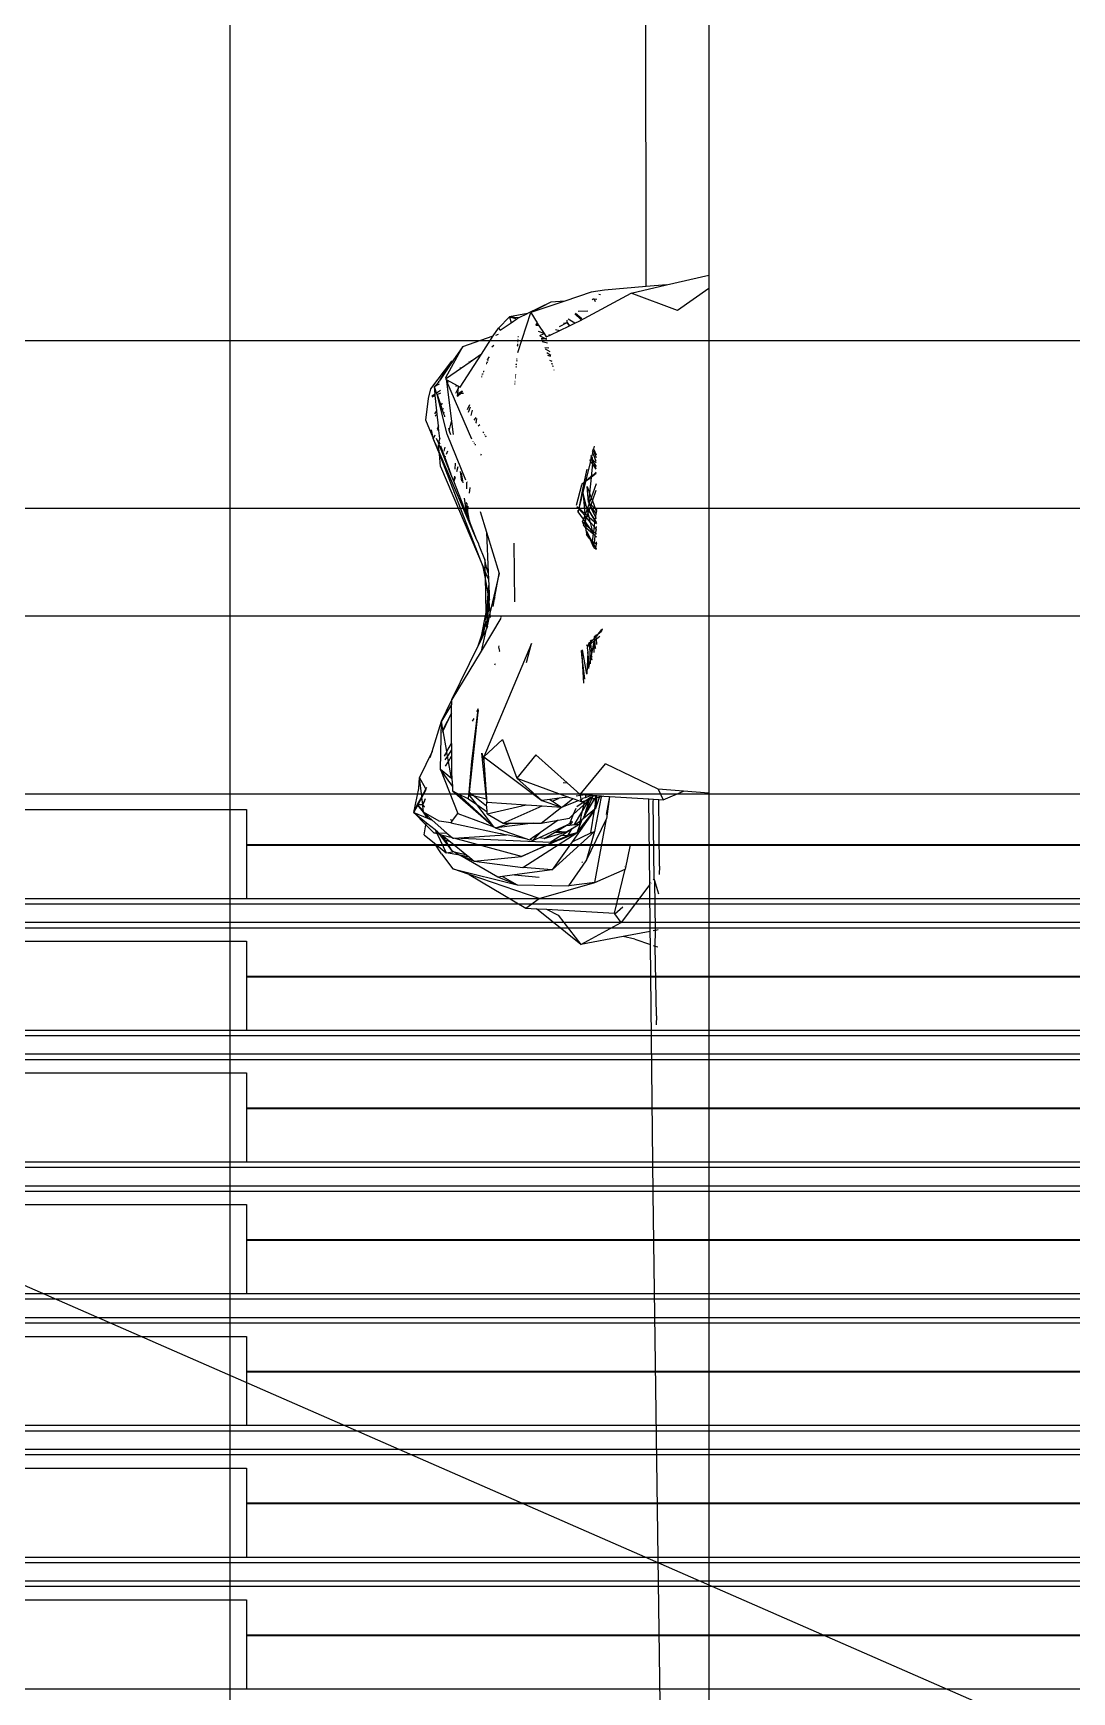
# Model space of a CAD drawing. Header units: millimetres. Extents: x 0 to 460473, y -68369 to 85219.
# Drawn here: x 223387.1 to 223480.1, y -37534.2 to -37385.8 of the extents above; entities that cross this region are included whole.
import ezdxf

# ---------------------------------------------------------------- set-up
doc = ezdxf.new("R2010")
doc.units = ezdxf.units.MM
doc.header["$LTSCALE"] = 50
doc.layers.add('ha', color=8, linetype='Continuous')

# ---------------------------------------------------------------- blocks, each defined once
blk = doc.blocks.new('FSFSGF')
at = {"color": 1}
blk.add_line((325204.31, 82180.36), (325624.31, 83140.36), dxfattribs=at)
at = {"color": 8}
for p, q in [((325189.31, 82270.86), (325189.31, 83049.86)), ((325239.73, 82276.36), (325239.73, 83044.86)), ((325241.41, 83044.86), (325241.41, 82276.36)), ((325241.87, 82276.36), (325241.87, 83044.86)), ((325251.52, 82276.36), (325251.52, 83044.86)), ((325253.2, 83044.86), (325253.2, 82276.36)), ((325253.66, 82276.36), (325253.66, 83044.86)), ((325263.31, 82276.36), (325263.31, 83044.86)), ((325264.99, 83044.86), (325264.99, 82276.36)), ((325265.45, 82276.36), (325265.45, 83044.86)), ((325275.1, 82276.36), (325275.1, 83044.86)), ((325276.78, 83044.86), (325276.78, 82276.36)), ((325277.24, 82276.36), (325277.24, 83044.86)), ((325286.89, 82276.36), (325286.89, 83044.86)), ((325288.57, 83044.86), (325288.57, 82276.36)), ((325289.03, 82276.36), (325289.03, 83044.86)), ((325298.68, 82276.36), (325298.68, 83044.86)), ((325300.36, 83044.86), (325300.36, 82276.36)), ((325300.82, 82276.36), (325300.82, 83044.86)), ((325213.95, 82316.86), (325213.95, 82572.36)), ((325229.93, 82572.36), (325229.93, 82316.86)), ((325234.44, 82508.36), (325234.44, 82359.26)), ((325234.5, 82508.36), (325234.5, 82359.26)), ((325239.25, 82359.26), (325239.25, 82508.36)), ((325246.23, 82508.36), (325246.23, 82359.26)), ((325246.29, 82508.36), (325246.29, 82359.26)), ((325251.04, 82359.26), (325251.04, 82508.36)), ((325258.02, 82508.36), (325258.02, 82359.26)), ((325258.08, 82508.36), (325258.08, 82359.26)), ((325262.83, 82359.26), (325262.83, 82508.36)), ((325269.81, 82508.36), (325269.81, 82359.26)), ((325269.87, 82508.36), (325269.87, 82359.26)), ((325274.62, 82359.26), (325274.62, 82508.36)), ((325281.6, 82508.36), (325281.6, 82359.26)), ((325281.66, 82508.36), (325281.66, 82359.26)), ((325286.41, 82359.26), (325286.41, 82508.36)), ((325293.39, 82508.36), (325293.39, 82359.26)), ((325293.45, 82508.36), (325293.45, 82359.26)), ((325298.2, 82359.26), (325298.2, 82508.36)), ((325305.18, 82508.36), (325305.18, 82359.26)), ((325305.24, 82508.36), (325305.24, 82359.26)), ((325309.99, 82359.26), (325309.99, 82508.36)), ((325231.29, 82316.86), (325231.29, 82359.26)), ((325231.29, 82359.26), (325239.25, 82359.26)), ((325239.25, 82276.36), (325239.25, 82359.26)), ((325243.08, 82276.36), (325243.08, 82359.26)), ((325243.08, 82359.26), (325251.04, 82359.26)), ((325251.04, 82276.36), (325251.04, 82359.26)), ((325254.87, 82276.36), (325254.87, 82359.26)), ((325254.87, 82359.26), (325262.83, 82359.26)), ((325262.83, 82276.36), (325262.83, 82359.26)), ((325266.66, 82276.36), (325266.66, 82359.26)), ((325266.66, 82359.26), (325274.62, 82359.26)), ((325274.62, 82276.36), (325274.62, 82359.26)), ((325278.45, 82276.36), (325278.45, 82359.26)), ((325278.45, 82359.26), (325286.41, 82359.26)), ((325286.41, 82276.36), (325286.41, 82359.26)), ((325290.24, 82276.36), (325290.24, 82359.26)), ((325290.24, 82359.26), (325298.2, 82359.26)), ((325298.2, 82276.36), (325298.2, 82359.26)), ((325302.03, 82276.36), (325302.03, 82359.26)), ((325302.03, 82359.26), (325309.99, 82359.26)), ((325309.99, 82276.36), (325309.99, 82359.26))]:
    blk.add_line(p, q, dxfattribs=at)
at = {"color": 1}
blk.add_lwpolyline([(325204.31, 82180.36), (325204.31, 83140.36), (325624.31, 83140.36), (325624.31, 82180.36)], close=True, dxfattribs=at)
blk = doc.blocks.new('12312')
for p, q in [((249029.5, -38154.22), (249029.5, -36780.81)), ((249072.34, -37821.73), (249072.34, -37919)), ((249066.75, -37920.03), (249066.67, -37878.97)), ((249066.75, -37920.03), (249063, -37920.34)), ((249065.4, -37920.61), (249068.55, -37919.88)), ((249068.55, -37919.88), (249066.75, -37920.03)), ((249068.55, -37919.88), (249072.34, -37919)), ((249072.34, -37919), (249072.34, -37920.19)), ((249058.21, -37921.42), (249056.13, -37922.43)), ((249059.45, -37921.33), (249056.41, -37922.36)), ((249058.21, -37921.42), (249056.41, -37922.36)), ((249059.45, -37921.33), (249058.21, -37921.42)), ((249061.82, -37920.53), (249059.45, -37921.33)), ((249060.8, -37923.11), (249065.4, -37920.61)), ((249063, -37920.34), (249061.82, -37920.53)), ((249061.92, -37921.21), (249061.98, -37921.16)), ((249062.08, -37921.16), (249061.98, -37921.16)), ((249062.32, -37921.2), (249062.08, -37921.16)), ((249062.08, -37921.16), (249062.17, -37921.38)), ((249062.66, -37920.77), (249062.51, -37920.73)), ((249069.56, -37922.16), (249065.4, -37920.61)), ((249072.34, -37920.19), (249069.56, -37922.16)), ((249072.34, -37920.19), (249072.34, -37965.38)), ((249054.52, -37922.75), (249053.51, -37923.74)), ((249056.13, -37922.43), (249054.52, -37922.75)), ((249054.52, -37922.75), (249054.66, -37923.27)), ((249054.52, -37922.75), (249055.17, -37922.93)), ((249054.52, -37922.75), (249055.37, -37922.79)), ((249054.66, -37923.27), (249055.17, -37922.93)), ((249055.17, -37922.93), (249055.37, -37922.79)), ((249055.24, -37925.94), (249056.41, -37922.36)), ((249055.37, -37922.79), (249056.13, -37922.43)), ((249056.41, -37922.36), (249056.99, -37923.28)), ((249060.37, -37923.31), (249059.75, -37922.96)), ((249060.89, -37922.99), (249060.35, -37922.47)), ((249060.42, -37922.42), (249060.98, -37922.88)), ((249060.66, -37922.22), (249061.52, -37922.19)), ((249050.33, -37925.38), (249053.05, -37924.45)), ((249052, -37926.09), (249053.05, -37924.45)), ((249053.05, -37924.45), (249053.51, -37923.74)), ((249053.29, -37924.37), (249053.52, -37924.29)), ((249053.51, -37923.74), (249053.66, -37923.93)), ((249053.66, -37923.93), (249054.66, -37923.27)), ((249056.91, -37923.4), (249056.86, -37923.49)), ((249056.86, -37923.49), (249057.11, -37923.47)), ((249056.99, -37923.28), (249056.91, -37923.4)), ((249056.91, -37923.4), (249057.11, -37923.47)), ((249056.99, -37923.28), (249057.11, -37923.47)), ((249057.6, -37924.23), (249057.09, -37924.06)), ((249057.11, -37923.47), (249057.6, -37924.23)), ((249057.23, -37924.4), (249057.6, -37924.23)), ((249057.68, -37924.68), (249057.25, -37924.47)), ((249057.6, -37924.23), (249057.79, -37924.54)), ((249057.79, -37924.54), (249058.14, -37924.37)), ((249058.14, -37924.37), (249058.04, -37924.34)), ((249058.14, -37924.37), (249059, -37923.96)), ((249058.63, -37923.86), (249059, -37923.96)), ((249058.98, -37923.59), (249059.68, -37923.26)), ((249059, -37923.96), (249059.87, -37923.55)), ((249059.35, -37923.29), (249059.68, -37923.26)), ((249059.68, -37923.26), (249059.66, -37923.03)), ((249059.68, -37923.26), (249059.89, -37923.54)), ((249059.87, -37923.55), (249059.68, -37923.26)), ((249059.87, -37923.55), (249059.89, -37923.54)), ((249059.89, -37923.54), (249060.37, -37923.31)), ((249060.37, -37923.31), (249060.8, -37923.11)), ((249048.82, -37928.17), (249050.33, -37925.38)), ((249050.33, -37925.38), (249049.45, -37926.68)), ((249053.12, -37925.31), (249052.92, -37925.45)), ((249055.2, -37925.34), (249055.27, -37925.31)), ((249055.27, -37925.22), (249055.21, -37925.19)), ((249055.27, -37925.26), (249055.21, -37925.23)), ((249055.21, -37925.27), (249055.27, -37925.26)), ((249055.23, -37924.86), (249055.29, -37924.82)), ((249055.23, -37924.94), (249055.29, -37924.94)), ((249055.29, -37924.73), (249055.24, -37924.76)), ((249055.29, -37924.82), (249055.24, -37924.83)), ((249055.3, -37924.54), (249055.25, -37924.54)), ((249057.68, -37924.68), (249057.35, -37924.7)), ((249057.37, -37924.75), (249057.68, -37924.68)), ((249057.44, -37924.94), (249057.92, -37925.07)), ((249057.67, -37925.49), (249058.03, -37925.52)), ((249057.74, -37924.72), (249057.68, -37924.68)), ((249057.71, -37925.59), (249058.11, -37925.83)), ((249057.83, -37924.68), (249057.74, -37924.72)), ((249057.74, -37924.72), (249057.84, -37924.71)), ((249057.85, -37924.78), (249057.74, -37924.72)), ((249058.2, -37926.21), (249057.86, -37925.96)), ((249047.47, -37929.19), (249049.36, -37926.71)), ((249048.29, -37928.39), (249049.36, -37926.71)), ((249049.33, -37926.86), (249048.29, -37928.39)), ((249050.11, -37927.4), (249048.86, -37928.26)), ((249049.44, -37926.7), (249049.33, -37926.86)), ((249049.36, -37926.71), (249049.33, -37926.86)), ((249049.36, -37926.71), (249049.45, -37926.68)), ((249049.36, -37926.71), (249049.44, -37926.7)), ((249049.45, -37926.68), (249049.44, -37926.7)), ((249050.1, -37929.03), (249052, -37926.09)), ((249050.99, -37926.79), (249050.11, -37927.4)), ((249050.11, -37927.4), (249050.13, -37927.28)), ((249050.99, -37926.79), (249050.86, -37926.78)), ((249051.2, -37926.64), (249050.99, -37926.79)), ((249051.06, -37926.65), (249051.2, -37926.64)), ((249052, -37926.09), (249051.2, -37926.64)), ((249052.48, -37926.94), (249052.41, -37926.94)), ((249052.52, -37926.84), (249052.44, -37926.85)), ((249052.51, -37926.87), (249052.44, -37926.85)), ((249052.46, -37926.77), (249052.54, -37926.8)), ((249052.52, -37926.6), (249052.64, -37926.53)), ((249052.52, -37926.6), (249052.62, -37926.6)), ((249052.54, -37926.8), (249052.52, -37926.84)), ((249052.54, -37926.8), (249052.56, -37926.74)), ((249052.56, -37926.49), (249052.73, -37926.32)), ((249055.13, -37927.23), (249055.07, -37927.25)), ((249055.13, -37927.23), (249055.08, -37927.19)), ((249055.15, -37927.03), (249055.09, -37927)), ((249055.15, -37927), (249055.09, -37927)), ((249055.11, -37926.65), (249055.18, -37926.67)), ((249055.19, -37926.54), (249055.12, -37926.53)), ((249058.22, -37926.29), (249057.95, -37926.19)), ((249058.33, -37926.74), (249058.13, -37926.65)), ((249058.38, -37926.96), (249058.25, -37926.94)), ((249058.44, -37927.17), (249058.34, -37927.16)), ((249047.78, -37928.98), (249048.12, -37928.65)), ((249047.78, -37928.98), (249048.24, -37928.72)), ((249048.12, -37928.65), (249048.21, -37928.51)), ((249048.22, -37928.6), (249048.12, -37928.65)), ((249048.29, -37928.39), (249048.21, -37928.51)), ((249048.84, -37928.28), (249048.79, -37928.32)), ((249048.79, -37928.32), (249048.85, -37928.35)), ((249048.86, -37928.26), (249048.82, -37928.17)), ((249048.82, -37928.17), (249048.84, -37928.28)), ((249048.86, -37928.26), (249048.84, -37928.28)), ((249048.85, -37928.35), (249048.91, -37928.38)), ((249048.85, -37928.35), (249048.86, -37928.49)), ((249048.86, -37928.49), (249049.33, -37932.12)), ((249048.86, -37928.49), (249051.11, -37933.65)), ((249049.03, -37928.66), (249048.91, -37928.38)), ((249048.91, -37928.38), (249049.82, -37928.88)), ((249049.71, -37928.94), (249049.82, -37928.88)), ((249049.82, -37928.88), (249049.95, -37928.95)), ((249049.93, -37929.05), (249049.95, -37928.95)), ((249049.95, -37928.95), (249049.98, -37928.97)), ((249051.99, -37928.14), (249052.02, -37928.11)), ((249052.05, -37928.04), (249052.03, -37928.04)), ((249052.08, -37927.89), (249052.09, -37927.85)), ((249052.09, -37927.85), (249052.14, -37927.83)), ((249052.2, -37927.65), (249052.16, -37927.65)), ((249052.18, -37927.59), (249052.23, -37927.6)), ((249054.97, -37928.72), (249055.01, -37928.72)), ((249055, -37928.76), (249054.97, -37928.76)), ((249055.02, -37928.58), (249054.98, -37928.59)), ((249055.02, -37928.52), (249054.99, -37928.52)), ((249055.01, -37928.17), (249055.05, -37928.17)), ((249055.01, -37928.2), (249055.05, -37928.2)), ((249055.06, -37928.09), (249055.02, -37928.08)), ((249055.03, -37927.91), (249055.08, -37927.92)), ((249058.47, -37927.48), (249058.51, -37927.49)), ((249047.01, -37931.98), (249047.27, -37930.04)), ((249047.27, -37930.04), (249047.47, -37929.19)), ((249047.85, -37929.66), (249047.57, -37929.85)), ((249047.58, -37929.9), (249047.86, -37929.77)), ((249047.98, -37929.58), (249047.78, -37928.98)), ((249047.85, -37929.66), (249047.78, -37928.98)), ((249047.86, -37929.77), (249047.85, -37929.66)), ((249048, -37931.15), (249047.86, -37929.77)), ((249048.34, -37929.34), (249047.98, -37929.58)), ((249048.03, -37929.7), (249047.98, -37929.58)), ((249048.03, -37929.7), (249048.37, -37929.54)), ((249048.94, -37933.24), (249048.03, -37929.7)), ((249048.03, -37929.7), (249048.35, -37930.67)), ((249049.93, -37929.05), (249049.67, -37929.59)), ((249049.85, -37929.84), (249049.93, -37929.05)), ((249049.85, -37929.84), (249049.91, -37929.79)), ((249049.88, -37929.89), (249049.85, -37929.84)), ((249049.91, -37929.79), (249050.15, -37929.57)), ((249049.91, -37929.79), (249049.96, -37929.58)), ((249049.98, -37928.97), (249049.93, -37929.05)), ((249049.96, -37929.58), (249050.27, -37929.36)), ((249050.31, -37929.43), (249049.96, -37929.58)), ((249049.96, -37929.58), (249050.15, -37929.57)), ((249049.98, -37928.97), (249050.1, -37929.03)), ((249050.15, -37929.57), (249050.31, -37929.43)), ((249050.15, -37929.57), (249050.38, -37929.57)), ((249047.81, -37931.41), (249048, -37931.15)), ((249047.84, -37931.61), (249048.03, -37931.44)), ((249048.03, -37931.44), (249048, -37931.15)), ((249048.14, -37932.5), (249048.03, -37931.44)), ((249048.35, -37930.67), (249048.51, -37930.46)), ((249048.35, -37930.67), (249048.48, -37931.05)), ((249048.48, -37931.05), (249048.59, -37930.95)), ((249048.48, -37931.05), (249048.59, -37931.38)), ((249048.64, -37931.27), (249048.59, -37931.38)), ((249048.59, -37931.38), (249048.61, -37931.43)), ((249048.61, -37931.43), (249048.69, -37931.6)), ((249048.69, -37931.6), (249048.68, -37931.62)), ((249048.69, -37931.6), (249048.7, -37931.7)), ((249050.93, -37930.61), (249050.71, -37931.07)), ((249050.84, -37931.26), (249051.02, -37930.78)), ((249051.18, -37931.09), (249051.05, -37931.57)), ((249051.34, -37931.99), (249051.52, -37931.75)), ((249051.51, -37932.22), (249051.57, -37931.85)), ((249047.67, -37933.56), (249047.01, -37931.98)), ((249047.67, -37933.56), (249047.52, -37932.85)), ((249047.81, -37933.33), (249047.69, -37933.64)), ((249047.83, -37933.36), (249047.69, -37933.64)), ((249048.14, -37932.5), (249048.02, -37932.8)), ((249048.16, -37932.68), (249048.04, -37932.92)), ((249048.16, -37932.68), (249048.14, -37932.5)), ((249048.26, -37933.63), (249048.16, -37932.68)), ((249050.61, -37937.35), (249048.94, -37933.24)), ((249049.04, -37932.7), (249049.12, -37932.94)), ((249049.12, -37932.94), (249049.33, -37932.12)), ((249049.12, -37932.94), (249049.23, -37933.26)), ((249049.33, -37932.12), (249049.48, -37933.28)), ((249051.51, -37932.22), (249051.53, -37932.26)), ((249051.86, -37932.4), (249051.71, -37932.52)), ((249052.19, -37933.03), (249052.12, -37933.11)), ((249052.26, -37933.3), (249052.31, -37933.26)), ((249052.33, -37933.41), (249052.38, -37933.39)), ((249047.69, -37933.64), (249047.67, -37933.56)), ((249048.23, -37935.01), (249047.69, -37933.64)), ((249048.21, -37934.83), (249047.69, -37933.64)), ((249048.14, -37934.03), (249047.98, -37933.62)), ((249048.14, -37934.03), (249048.13, -37933.87)), ((249049.25, -37936.83), (249048.14, -37934.03)), ((249048.21, -37934.83), (249048.16, -37934.2)), ((249048.26, -37933.63), (249048.19, -37933.87)), ((249048.19, -37933.87), (249048.21, -37933.95)), ((249048.21, -37933.95), (249048.21, -37934)), ((249048.21, -37934), (249048.27, -37934.12)), ((249048.23, -37935.01), (249048.21, -37934.83)), ((249051.59, -37942.73), (249048.21, -37934.83)), ((249048.33, -37934.28), (249048.6, -37935.03)), ((249048.67, -37934.77), (249048.76, -37934.41)), ((249048.97, -37934.75), (249048.83, -37935.05)), ((249051.25, -37933.89), (249051.25, -37933.86)), ((249051.36, -37934.02), (249051.35, -37934.07)), ((249051.44, -37934.15), (249051.43, -37934.21)), ((249052.41, -37933.45), (249052.37, -37933.47)), ((249061.94, -37934.82), (249062, -37934.76)), ((249061.96, -37934.88), (249061.94, -37934.82)), ((249061.96, -37934.92), (249061.96, -37934.88)), ((249061.98, -37934.69), (249062.03, -37934.55)), ((249062, -37934.76), (249061.98, -37934.69)), ((249062, -37934.76), (249062.05, -37934.8)), ((249062.1, -37934.32), (249062.03, -37934.55)), ((249062.03, -37934.55), (249062.27, -37935.1)), ((249062.05, -37934.8), (249062.28, -37935.32)), ((249048.33, -37936.13), (249048.23, -37935.01)), ((249052.14, -37945.11), (249048.23, -37935.01)), ((249048.33, -37936.13), (249052.14, -37945.11)), ((249048.6, -37935.03), (249048.63, -37934.93)), ((249048.6, -37935.03), (249048.71, -37935.32)), ((249048.76, -37935.21), (249048.71, -37935.32)), ((249048.71, -37935.32), (249049.25, -37936.83)), ((249049.65, -37935.83), (249049.62, -37936.37)), ((249049.87, -37936.17), (249049.76, -37936.61)), ((249051.95, -37935.12), (249052.01, -37935.01)), ((249061.77, -37935.66), (249061.32, -37937.47)), ((249061.77, -37935.66), (249061.7, -37935.55)), ((249061.75, -37935.39), (249061.82, -37935.48)), ((249061.82, -37935.48), (249061.77, -37935.66)), ((249061.9, -37935.84), (249061.77, -37935.66)), ((249061.79, -37935.27), (249061.84, -37935.41)), ((249061.81, -37935.19), (249061.83, -37935.14)), ((249061.87, -37935.26), (249061.81, -37935.19)), ((249061.84, -37935.41), (249061.82, -37935.48)), ((249061.82, -37935.48), (249061.87, -37935.5)), ((249061.94, -37935.89), (249061.82, -37937.05)), ((249061.9, -37935.32), (249061.84, -37935.41)), ((249061.87, -37935.26), (249061.96, -37934.92)), ((249061.9, -37935.32), (249061.87, -37935.26)), ((249061.87, -37935.5), (249061.9, -37935.32)), ((249061.87, -37935.5), (249061.92, -37935.62)), ((249061.94, -37935.37), (249061.9, -37935.32)), ((249061.96, -37935.68), (249061.9, -37935.84)), ((249061.94, -37935.89), (249061.9, -37935.84)), ((249061.92, -37935.62), (249061.96, -37935.68)), ((249061.94, -37935.43), (249061.94, -37935.37)), ((249061.97, -37935.53), (249061.94, -37935.43)), ((249062.28, -37936.37), (249061.94, -37935.89)), ((249062.03, -37935.04), (249061.96, -37934.92)), ((249061.96, -37935.68), (249062.09, -37935.86)), ((249062.28, -37935.82), (249061.97, -37935.53)), ((249062.09, -37935.86), (249061.97, -37935.53)), ((249062.28, -37935.7), (249062.03, -37935.04)), ((249062.28, -37936.37), (249062.09, -37935.86)), ((249062.09, -37935.86), (249062.28, -37936.12)), ((249049.54, -37937.46), (249049.25, -37936.83)), ((249049.57, -37937.01), (249049.54, -37937.46)), ((249049.63, -37937.13), (249049.54, -37937.46)), ((249050.68, -37940.42), (249049.54, -37937.46)), ((249050.25, -37937.44), (249050.13, -37936.57)), ((249050.35, -37937.61), (249050.2, -37936.69)), ((249050.66, -37937.61), (249050.71, -37937.53)), ((249050.66, -37937.61), (249050.67, -37938.14)), ((249050.69, -37937.5), (249050.71, -37937.53)), ((249060.51, -37939.61), (249060.97, -37937.77)), ((249061.31, -37937.51), (249060.71, -37939.86)), ((249061.17, -37937.61), (249060.71, -37939.86)), ((249060.99, -37937.7), (249060.97, -37937.77)), ((249061.17, -37937.61), (249060.99, -37937.7)), ((249061.43, -37936.37), (249061.17, -37937.61)), ((249061.31, -37937.51), (249061.17, -37937.61)), ((249061.32, -37937.47), (249061.31, -37937.51)), ((249061.79, -37937.07), (249061.32, -37937.47)), ((249061.78, -37937.15), (249061.32, -37937.47)), ((249061.81, -37937.13), (249061.66, -37938.51)), ((249061.81, -37937.13), (249061.78, -37937.15)), ((249061.82, -37937.05), (249061.79, -37937.07)), ((249061.79, -37937.07), (249061.81, -37937.13)), ((249062.28, -37936.77), (249061.81, -37937.13)), ((249062.28, -37936.65), (249061.82, -37937.05)), ((249062.28, -37937.69), (249061.82, -37938.94)), ((249050.68, -37940.42), (249050.47, -37938.97)), ((249050.95, -37938.01), (249050.9, -37938.53)), ((249061.1, -37938.55), (249061.16, -37939.35)), ((249061.4, -37939.71), (249061.1, -37938.55)), ((249061.58, -37939.33), (249061.45, -37937.93)), ((249061.45, -37937.93), (249061.66, -37938.51)), ((249061.66, -37938.51), (249061.58, -37939.33)), ((249061.58, -37939.33), (249061.65, -37939.41)), ((249061.82, -37938.94), (249061.65, -37939.41)), ((249061.66, -37938.51), (249061.82, -37938.94)), ((249061.81, -37939.56), (249061.93, -37939.22)), ((249061.82, -37938.94), (249061.93, -37939.22)), ((249061.93, -37939.22), (249062.28, -37938.24)), ((249061.93, -37939.22), (249062.21, -37939.96)), ((249050.68, -37939.44), (249050.64, -37939.35)), ((249050.68, -37939.44), (249050.69, -37939.63)), ((249050.69, -37939.63), (249050.68, -37940.42)), ((249050.75, -37940.01), (249050.68, -37940.42)), ((249050.68, -37940.42), (249050.92, -37941.03)), ((249050.75, -37940.01), (249050.69, -37939.63)), ((249050.79, -37939.67), (249050.75, -37940.01)), ((249050.92, -37941.03), (249050.75, -37940.01)), ((249051.87, -37940.16), (249052.45, -37942.01)), ((249060.53, -37939.71), (249060.71, -37939.86)), ((249060.65, -37940.18), (249060.62, -37940.07)), ((249060.7, -37939.91), (249060.65, -37940.18)), ((249061.13, -37940.85), (249060.65, -37940.18)), ((249060.71, -37939.86), (249060.7, -37939.91)), ((249061.24, -37940.53), (249060.7, -37939.91)), ((249060.71, -37939.86), (249061.24, -37940.33)), ((249061.24, -37940.53), (249061.13, -37940.85)), ((249061.4, -37939.71), (249061.16, -37939.35)), ((249061.16, -37939.35), (249061.24, -37940.33)), ((249061.24, -37940.33), (249061.3, -37940.37)), ((249061.24, -37940.33), (249061.26, -37940.49)), ((249061.26, -37940.49), (249061.24, -37940.53)), ((249061.26, -37940.56), (249061.24, -37940.53)), ((249061.3, -37940.37), (249061.26, -37940.49)), ((249061.39, -37940.71), (249061.26, -37940.56)), ((249061.26, -37940.56), (249061.3, -37940.98)), ((249061.46, -37939.94), (249061.3, -37940.37)), ((249061.3, -37940.37), (249061.46, -37940.52)), ((249061.3, -37940.98), (249061.39, -37940.71)), ((249061.39, -37940.71), (249061.46, -37940.52)), ((249061.76, -37941.14), (249061.39, -37940.71)), ((249061.41, -37939.77), (249061.4, -37939.71)), ((249061.49, -37939.85), (249061.41, -37939.77)), ((249061.48, -37939.88), (249061.41, -37939.77)), ((249061.46, -37939.94), (249061.48, -37939.88)), ((249061.54, -37940.29), (249061.46, -37939.94)), ((249061.46, -37940.52), (249061.54, -37940.29)), ((249061.46, -37940.52), (249061.64, -37940.67)), ((249061.49, -37939.85), (249061.48, -37939.88)), ((249061.64, -37939.45), (249061.49, -37939.85)), ((249061.63, -37940.06), (249061.49, -37939.85)), ((249061.54, -37940.29), (249061.61, -37940.1)), ((249061.64, -37940.67), (249061.54, -37940.29)), ((249061.63, -37940.06), (249061.61, -37940.1)), ((249061.61, -37940.1), (249062.15, -37941)), ((249061.63, -37940.06), (249061.76, -37939.7)), ((249062.16, -37940.9), (249061.63, -37940.06)), ((249061.64, -37939.45), (249061.65, -37939.41)), ((249061.76, -37939.7), (249061.64, -37939.45)), ((249061.64, -37940.67), (249062.13, -37941.1)), ((249061.76, -37941.14), (249061.64, -37940.67)), ((249061.65, -37939.41), (249061.81, -37939.56)), ((249061.76, -37939.7), (249061.81, -37939.56)), ((249062.2, -37940.63), (249061.76, -37939.7)), ((249061.76, -37939.7), (249062.24, -37940.33)), ((249061.81, -37939.56), (249062.21, -37939.96)), ((249062.2, -37940.63), (249062.16, -37940.9)), ((249062.24, -37940.33), (249062.2, -37940.63)), ((249062.29, -37940.81), (249062.2, -37940.63)), ((249062.21, -37939.96), (249062.29, -37939.99)), ((249062.21, -37939.96), (249062.27, -37940.12)), ((249062.29, -37940.17), (249062.24, -37940.33)), ((249062.24, -37940.33), (249062.29, -37940.4)), ((249062.29, -37940.04), (249062.27, -37940.12)), ((249062.27, -37940.12), (249062.29, -37940.17)), ((249062.29, -37939.99), (249062.29, -37940.04)), ((249051.59, -37942.73), (249050.92, -37941.03)), ((249052.45, -37942.01), (249053.59, -37945.7)), ((249052.45, -37942.01), (249052.6, -37945.64)), ((249061.13, -37940.85), (249061.04, -37941.07)), ((249061.16, -37941.35), (249061.04, -37941.07)), ((249061.04, -37941.07), (249061.21, -37941.22)), ((249061.27, -37941.05), (249061.13, -37940.85)), ((249061.14, -37941.42), (249061.16, -37941.35)), ((249061.14, -37941.42), (249061.23, -37941.49)), ((249061.16, -37941.35), (249061.21, -37941.22)), ((249061.23, -37941.49), (249061.16, -37941.35)), ((249061.21, -37941.22), (249061.27, -37941.05)), ((249061.21, -37941.22), (249061.32, -37941.32)), ((249061.23, -37941.49), (249061.34, -37941.59)), ((249061.27, -37941.05), (249061.3, -37940.98)), ((249061.3, -37941.1), (249061.27, -37941.05)), ((249061.7, -37941.66), (249061.3, -37941.1)), ((249061.3, -37941.1), (249061.32, -37941.32)), ((249061.32, -37941.32), (249061.7, -37941.66)), ((249061.32, -37941.32), (249061.34, -37941.59)), ((249061.34, -37941.59), (249061.99, -37942.16)), ((249061.37, -37941.9), (249061.34, -37941.59)), ((249061.37, -37941.9), (249061.39, -37942.22)), ((249061.43, -37941.95), (249061.37, -37941.9)), ((249061.68, -37942.57), (249061.39, -37942.22)), ((249061.68, -37942.57), (249061.43, -37941.95)), ((249061.8, -37942.63), (249061.43, -37941.95)), ((249061.99, -37942.06), (249061.7, -37941.66)), ((249061.7, -37941.66), (249061.94, -37941.87)), ((249062.08, -37941.51), (249061.76, -37941.14)), ((249061.94, -37941.87), (249061.76, -37941.14)), ((249061.99, -37942.16), (249061.9, -37942.84)), ((249061.94, -37941.87), (249062.02, -37941.94)), ((249061.99, -37942.06), (249061.94, -37941.87)), ((249062.02, -37941.94), (249061.99, -37942.06)), ((249061.99, -37942.06), (249061.99, -37942.16)), ((249061.99, -37942.16), (249062.19, -37942.34)), ((249062.08, -37941.51), (249062.02, -37941.94)), ((249062.02, -37941.94), (249062.22, -37942.11)), ((249062.13, -37941.1), (249062.08, -37941.51)), ((249062.26, -37941.73), (249062.08, -37941.51)), ((249062.15, -37941), (249062.13, -37941.1)), ((249062.13, -37941.1), (249062.29, -37941.24)), ((249062.16, -37940.9), (249062.15, -37941)), ((249062.15, -37941), (249062.29, -37941.24)), ((249062.29, -37941.09), (249062.16, -37940.9)), ((249062.19, -37942.34), (249062.22, -37942.11)), ((249062.22, -37942.11), (249062.29, -37941.76)), ((249062.22, -37942.11), (249062.29, -37942.18)), ((249062.26, -37941.73), (249062.29, -37941.5)), ((249062.29, -37941.76), (249062.26, -37941.73)), ((249051.75, -37943.05), (249051.59, -37942.73)), ((249051.78, -37943.2), (249051.75, -37943.05)), ((249052.29, -37944.47), (249051.78, -37943.2)), ((249054.9, -37942.99), (249054.96, -37948.25)), ((249061.73, -37942.63), (249061.68, -37942.57)), ((249062.06, -37943.38), (249061.73, -37942.63)), ((249061.9, -37942.84), (249061.73, -37942.63)), ((249061.9, -37942.84), (249061.8, -37942.63)), ((249062.11, -37942.98), (249061.9, -37942.84)), ((249062.09, -37943.16), (249061.9, -37942.84)), ((249062.06, -37943.38), (249062.09, -37943.16)), ((249062.06, -37943.38), (249062.29, -37943.54)), ((249062.09, -37943.16), (249062.11, -37942.98)), ((249062.21, -37943.39), (249062.09, -37943.16)), ((249062.11, -37942.98), (249062.19, -37942.34)), ((249062.26, -37943.09), (249062.11, -37942.98)), ((249062.19, -37942.34), (249062.29, -37942.43)), ((249062.26, -37943.09), (249062.21, -37943.39)), ((249062.29, -37943.46), (249062.21, -37943.39)), ((249062.29, -37943.01), (249062.26, -37943.09)), ((249062.29, -37943.11), (249062.26, -37943.09)), ((249062.29, -37943.01), (249062.29, -37942.88)), ((249052.32, -37946.01), (249052.14, -37945.11)), ((249052.14, -37945.11), (249052.3, -37945.39)), ((249052.29, -37944.47), (249052.3, -37945.39)), ((249052.45, -37945.18), (249052.29, -37944.47)), ((249052.6, -37945.64), (249052.45, -37945.18)), ((249052.3, -37945.39), (249052.3, -37945.49)), ((249052.3, -37945.49), (249052.32, -37946.01)), ((249052.3, -37945.49), (249052.39, -37945.7)), ((249052.32, -37946.01), (249052.38, -37949.2)), ((249052.6, -37947.53), (249052.32, -37946.01)), ((249052.63, -37946.21), (249052.39, -37945.7)), ((249052.6, -37945.64), (249052.63, -37946.21)), ((249052.63, -37946.21), (249052.65, -37946.79)), ((249053.59, -37945.7), (249052.76, -37949.27)), ((249053.2, -37947.8), (249053.59, -37945.7)), ((249052.46, -37949.61), (249052.66, -37948.2)), ((249052.66, -37948.2), (249052.47, -37950.53)), ((249052.55, -37948.27), (249052.6, -37947.53)), ((249052.65, -37947.77), (249052.55, -37948.27)), ((249052.6, -37947.53), (249052.65, -37946.79)), ((249052.65, -37947.77), (249052.6, -37947.53)), ((249052.65, -37946.79), (249052.69, -37947.57)), ((249052.69, -37947.57), (249052.65, -37947.77)), ((249052.7, -37947.78), (249052.65, -37947.77)), ((249052.71, -37948.08), (249052.66, -37948.2)), ((249052.66, -37948.2), (249052.76, -37949.27)), ((249052.68, -37947.95), (249052.7, -37947.91)), ((249052.68, -37947.95), (249052.71, -37948.08)), ((249052.69, -37947.57), (249052.7, -37947.78)), ((249052.7, -37947.78), (249052.7, -37947.91)), ((249053.04, -37948.66), (249053.17, -37947.97)), ((249053.17, -37947.97), (249053.2, -37947.8)), ((249053.2, -37948.05), (249053.17, -37947.97)), ((249053.24, -37947.91), (249053.2, -37947.8)), ((249052.38, -37949.2), (249051.94, -37951.47)), ((249053.74, -37949.71), (249051.97, -37952.65)), ((249052.55, -37948.27), (249052.38, -37949.2)), ((249052.38, -37949.2), (249052.39, -37950.1)), ((249052.39, -37950.1), (249052.46, -37949.61)), ((249052.46, -37949.61), (249052.55, -37948.27)), ((249052.76, -37949.27), (249052.47, -37950.53)), ((249052.76, -37949.27), (249052.78, -37949.66)), ((249053.76, -37949.64), (249053.75, -37949.6)), ((249051.94, -37951.47), (249052.39, -37950.1)), ((249052.38, -37950.82), (249051.97, -37952.65)), ((249052.39, -37950.1), (249052.01, -37951.58)), ((249052.01, -37951.58), (249052.38, -37950.82)), ((249052.38, -37950.82), (249052.45, -37950.68)), ((249052.47, -37950.53), (249052.39, -37950.1)), ((249052.45, -37950.68), (249052.57, -37950.44)), ((249052.47, -37950.53), (249052.45, -37950.68)), ((249062.43, -37951.14), (249062.3, -37951.29)), ((249062.3, -37951.29), (249062.3, -37951.17)), ((249062.43, -37951.14), (249062.31, -37951.32)), ((249062.73, -37950.71), (249062.43, -37951.14)), ((249062.76, -37950.75), (249062.43, -37951.14)), ((249062.43, -37951.14), (249062.74, -37950.88)), ((249062.76, -37950.75), (249062.74, -37950.88)), ((249062.79, -37950.72), (249062.76, -37950.75)), ((249062.79, -37950.65), (249062.79, -37950.72)), ((249049.36, -37956.99), (249051.71, -37952.19)), ((249051.97, -37952.65), (249049.36, -37956.99)), ((249051.71, -37952.19), (249051.94, -37951.47)), ((249051.71, -37952.19), (249051.87, -37951.87)), ((249051.94, -37951.47), (249051.87, -37951.87)), ((249051.87, -37951.87), (249052.01, -37951.58)), ((249056.49, -37951.98), (249052.2, -37962.13)), ((249053.54, -37952.2), (249053.51, -37952.32)), ((249053.51, -37952.32), (249053.6, -37952.66)), ((249053.58, -37952.7), (249053.6, -37952.66)), ((249056.02, -37953.67), (249056.49, -37951.98)), ((249060.99, -37952.98), (249060.95, -37952.6)), ((249060.97, -37952.58), (249060.99, -37952.98)), ((249061.01, -37952.54), (249061.41, -37954.71)), ((249061.48, -37952.25), (249061.43, -37952.09)), ((249061.48, -37952.25), (249061.47, -37952.38)), ((249061.47, -37952.38), (249061.52, -37952.71)), ((249061.63, -37951.88), (249061.48, -37952.25)), ((249061.48, -37952.25), (249061.66, -37952.09)), ((249061.66, -37951.85), (249061.66, -37952.03)), ((249061.77, -37951.9), (249061.66, -37952.03)), ((249061.66, -37952.09), (249061.78, -37952)), ((249061.66, -37952.03), (249061.66, -37952.09)), ((249061.66, -37952.09), (249061.73, -37953.79)), ((249061.76, -37951.74), (249061.84, -37951.65)), ((249061.8, -37951.87), (249061.76, -37951.74)), ((249061.8, -37951.87), (249061.77, -37951.9)), ((249061.81, -37951.97), (249061.77, -37951.9)), ((249061.78, -37952), (249061.81, -37951.97)), ((249061.86, -37952.5), (249061.78, -37952)), ((249061.8, -37951.87), (249062.09, -37951.53)), ((249061.81, -37951.97), (249062.09, -37951.73)), ((249061.89, -37952.91), (249061.86, -37952.5)), ((249061.89, -37952.91), (249062.09, -37951.83)), ((249062.09, -37951.83), (249062.07, -37952.79)), ((249062.09, -37951.39), (249062.15, -37951.33)), ((249062.09, -37951.39), (249062.09, -37951.53)), ((249062.15, -37951.46), (249062.09, -37951.53)), ((249062.09, -37951.53), (249062.09, -37951.73)), ((249062.09, -37951.73), (249062.16, -37951.68)), ((249062.09, -37951.73), (249062.09, -37951.83)), ((249062.15, -37951.33), (249062.19, -37951.29)), ((249062.28, -37951.31), (249062.15, -37951.46)), ((249062.15, -37951.46), (249062.15, -37951.33)), ((249062.16, -37951.68), (249062.15, -37951.46)), ((249062.16, -37951.68), (249062.31, -37951.55)), ((249062.21, -37952.39), (249062.16, -37951.68)), ((249062.28, -37951.31), (249062.19, -37951.29)), ((249062.21, -37952.39), (249062.19, -37952.46)), ((249062.28, -37951.31), (249062.3, -37951.29)), ((249062.31, -37951.32), (249062.28, -37951.31)), ((249062.31, -37951.55), (249062.28, -37951.31)), ((249062.31, -37951.55), (249062.58, -37951.32)), ((249062.32, -37952.08), (249062.31, -37951.55)), ((249053.19, -37953.89), (249053.25, -37953.76)), ((249061.24, -37955.18), (249060.99, -37952.98)), ((249060.99, -37952.98), (249061.12, -37955.54)), ((249061.52, -37952.71), (249061.42, -37954.68)), ((249061.52, -37952.71), (249061.58, -37954.21)), ((249061.63, -37954.06), (249061.52, -37952.71)), ((249061.68, -37953.93), (249061.52, -37952.71)), ((249061.73, -37953.79), (249061.83, -37953.23)), ((249061.83, -37953.23), (249061.86, -37953.04)), ((249061.87, -37953.38), (249061.83, -37953.23)), ((249061.87, -37953.38), (249061.84, -37953.46)), ((249061.86, -37953.04), (249061.89, -37952.91)), ((249061.92, -37953.24), (249061.86, -37953.04)), ((249048.41, -37958.93), (249049.31, -37957.08)), ((249049.36, -37956.99), (249049.31, -37957.08)), ((249049.31, -37957.08), (249049.31, -37957.43)), ((249049.31, -37957.43), (249048.41, -37958.93)), ((249049.31, -37958.2), (249048.55, -37959.69)), ((249048.56, -37959.78), (249049.31, -37958.2)), ((249049.31, -37958.2), (249049.31, -37957.43)), ((249049.32, -37960.92), (249049.31, -37958.2)), ((249051.67, -37958.13), (249050.9, -37965.3)), ((249051.14, -37962.53), (249051.67, -37958.13)), ((249051.71, -37957.83), (249051.54, -37958.09)), ((249051.67, -37958.13), (249051.72, -37958.04)), ((249051.72, -37958.04), (249051.71, -37957.83)), ((249047.59, -37961.65), (249048.41, -37958.93)), ((249048.32, -37963.26), (249048.41, -37958.93)), ((249048.55, -37959.69), (249048.41, -37958.93)), ((249048.55, -37959.69), (249048.49, -37959.8)), ((249048.5, -37959.91), (249048.56, -37959.78)), ((249048.56, -37959.78), (249048.55, -37959.69)), ((249048.89, -37961.63), (249048.56, -37959.78)), ((249051.2, -37958.93), (249051.34, -37958.68)), ((249048.89, -37961.63), (249049.32, -37960.92)), ((249049.33, -37961.49), (249048.96, -37962.05)), ((249049.32, -37960.92), (249049.33, -37961.49)), ((249049.33, -37961.49), (249049.33, -37962.06)), ((249053.89, -37960.58), (249052.2, -37962.13)), ((249053.89, -37960.58), (249055.15, -37964.03)), ((249047.59, -37961.65), (249046.46, -37963.96)), ((249047.42, -37962.19), (249047.59, -37961.65)), ((249048.9, -37961.7), (249048.69, -37961.98)), ((249048.7, -37962.06), (249048.9, -37961.7)), ((249048.96, -37962.05), (249048.73, -37962.4)), ((249048.78, -37962.97), (249049.05, -37962.53)), ((249048.9, -37961.7), (249048.89, -37961.63)), ((249048.96, -37962.05), (249048.9, -37961.7)), ((249049.05, -37962.53), (249048.96, -37962.05)), ((249049.05, -37962.53), (249049.33, -37962.06)), ((249049.31, -37964.05), (249049.05, -37962.53)), ((249049.33, -37962.06), (249049.33, -37963.51)), ((249050.9, -37965.3), (249051.14, -37962.53)), ((249052.02, -37961.79), (249052.22, -37962.45)), ((249052.46, -37965.88), (249052.02, -37961.79)), ((249052.2, -37962.13), (249057.39, -37966.03)), ((249052.2, -37962.13), (249052.22, -37962.45)), ((249052.22, -37962.45), (249052.46, -37965.88)), ((249056.88, -37961.93), (249055.15, -37964.03)), ((249056.88, -37961.93), (249059.68, -37964.45)), ((249060.82, -37965.49), (249063.1, -37962.76)), ((249067.81, -37965.01), (249063.1, -37962.76)), ((249046.38, -37964.97), (249046.46, -37963.96)), ((249047.03, -37964.98), (249046.46, -37963.96)), ((249046.65, -37965.66), (249046.46, -37963.96)), ((249048.32, -37963.26), (249049.87, -37967.2)), ((249049.4, -37964.76), (249048.32, -37963.26)), ((249049.31, -37964.05), (249048.32, -37963.26)), ((249049.36, -37964.09), (249049.31, -37964.05)), ((249049.33, -37963.51), (249049.36, -37964.09)), ((249049.36, -37964.09), (249049.4, -37964.76)), ((249055.15, -37964.03), (249057.39, -37966.03)), ((249055.15, -37964.03), (249059.79, -37965.72)), ((249059.3, -37964.42), (249059.68, -37964.45)), ((249059.68, -37964.45), (249060.82, -37965.49)), ((249045.93, -37967.1), (249046.38, -37964.97)), ((249046.65, -37965.66), (249046.25, -37966.39)), ((249046.32, -37966.39), (249046.66, -37965.77)), ((249047.03, -37964.98), (249046.65, -37965.66)), ((249046.66, -37965.77), (249046.65, -37965.66)), ((249046.66, -37965.77), (249047.06, -37965.04)), ((249046.74, -37966.39), (249046.66, -37965.77)), ((249046.95, -37965.89), (249046.74, -37966.39)), ((249047.08, -37964.88), (249047.03, -37964.98)), ((249047.06, -37965.04), (249047.03, -37964.98)), ((249049.4, -37964.76), (249049.42, -37965.17)), ((249049.42, -37965.17), (249049.86, -37965.39)), ((249049.42, -37965.17), (249053.12, -37968.4)), ((249049.86, -37965.39), (249050.84, -37965.87)), ((249049.86, -37965.39), (249053.12, -37968.4)), ((249050.84, -37965.87), (249050.88, -37965.49)), ((249050.84, -37965.87), (249051.59, -37966.4)), ((249050.88, -37965.49), (249050.9, -37965.3)), ((249051.59, -37966.4), (249050.88, -37965.49)), ((249050.88, -37965.49), (249051.25, -37965.58)), ((249051.25, -37965.58), (249050.9, -37965.3)), ((249052.46, -37966.54), (249051.25, -37965.58)), ((249051.25, -37965.58), (249052.46, -37965.88)), ((249052.46, -37965.88), (249052.48, -37966.17)), ((249058.11, -37965.93), (249057.39, -37966.03)), ((249057.39, -37966.03), (249059.17, -37966.62)), ((249058.96, -37965.82), (249058.11, -37965.93)), ((249058.11, -37965.93), (249058.35, -37966.09)), ((249058.35, -37966.09), (249058.96, -37965.82)), ((249059.79, -37965.72), (249058.96, -37965.82)), ((249059.24, -37966.6), (249060.19, -37965.86)), ((249059.24, -37966.6), (249060.68, -37966.04)), ((249059.79, -37965.72), (249060.19, -37965.86)), ((249060.19, -37965.86), (249060.68, -37966.04)), ((249060.85, -37965.58), (249060.47, -37965.63)), ((249060.68, -37966.04), (249060.98, -37966.15)), ((249060.82, -37965.49), (249061.29, -37965.52)), ((249060.85, -37965.58), (249060.82, -37965.49)), ((249060.82, -37965.98), (249060.93, -37965.94)), ((249061.29, -37965.52), (249060.85, -37965.58)), ((249060.93, -37965.94), (249060.85, -37965.58)), ((249060.93, -37965.94), (249061.05, -37965.86)), ((249060.98, -37966.15), (249060.93, -37965.94)), ((249060.98, -37967.08), (249061.65, -37965.97)), ((249061.33, -37966.06), (249060.98, -37966.15)), ((249061.27, -37965.78), (249061.05, -37965.86)), ((249061.12, -37966.44), (249061.62, -37965.98)), ((249061.16, -37967.51), (249062.16, -37965.84)), ((249061.85, -37965.92), (249061.16, -37967.51)), ((249061.65, -37965.97), (249061.16, -37967.51)), ((249061.33, -37966.06), (249061.19, -37966.15)), ((249061.33, -37965.52), (249061.27, -37965.78)), ((249061.92, -37965.56), (249061.27, -37965.78)), ((249061.29, -37965.52), (249061.33, -37965.52)), ((249061.33, -37965.52), (249061.92, -37965.56)), ((249061.76, -37965.75), (249061.33, -37966.06)), ((249061.62, -37965.98), (249061.33, -37966.06)), ((249061.66, -37965.94), (249061.62, -37965.98)), ((249061.65, -37965.97), (249061.66, -37965.94)), ((249061.66, -37965.94), (249061.67, -37965.91)), ((249061.85, -37965.92), (249061.66, -37965.94)), ((249061.67, -37965.91), (249061.96, -37965.66)), ((249061.67, -37965.91), (249061.76, -37965.75)), ((249061.96, -37965.66), (249061.76, -37965.75)), ((249061.96, -37965.66), (249061.85, -37965.92)), ((249062.16, -37965.84), (249061.85, -37965.92)), ((249061.92, -37965.56), (249061.99, -37965.6)), ((249061.96, -37965.66), (249061.99, -37965.6)), ((249062.03, -37965.57), (249061.99, -37965.6)), ((249062.03, -37965.57), (249062.18, -37965.58)), ((249062.72, -37965.69), (249062.11, -37968.79)), ((249062.2, -37965.78), (249062.16, -37965.84)), ((249062.16, -37965.84), (249062.32, -37965.79)), ((249062.16, -37965.84), (249062.22, -37966.31)), ((249062.18, -37965.58), (249062.2, -37965.78)), ((249062.18, -37965.58), (249062.31, -37965.58)), ((249062.2, -37965.78), (249062.31, -37965.58)), ((249062.22, -37966.31), (249062.32, -37965.79)), ((249062.25, -37966.73), (249062.56, -37965.73)), ((249062.25, -37966.73), (249062.32, -37965.79)), ((249062.31, -37965.58), (249062.34, -37965.59)), ((249062.32, -37965.79), (249062.34, -37965.59)), ((249062.56, -37965.73), (249062.32, -37965.79)), ((249062.34, -37965.59), (249062.6, -37965.6)), ((249062.56, -37965.73), (249062.6, -37965.6)), ((249062.72, -37965.69), (249062.56, -37965.73)), ((249062.6, -37965.6), (249062.73, -37965.61)), ((249062.73, -37965.61), (249062.72, -37965.69)), ((249062.95, -37965.63), (249062.72, -37965.69)), ((249062.73, -37965.61), (249062.95, -37965.63)), ((249062.95, -37965.63), (249063.45, -37965.66)), ((249063.45, -37965.66), (249063.17, -37967.29)), ((249063.45, -37965.66), (249063.19, -37967.68)), ((249063.45, -37965.66), (249066.99, -37965.89)), ((249067.07, -37973.55), (249066.99, -37965.89)), ((249066.99, -37965.89), (249067.41, -37965.91)), ((249067.38, -37966.15), (249067.41, -37965.91)), ((249067.41, -37965.91), (249067.89, -37965.94)), ((249067.81, -37965.01), (249068.26, -37965.97)), ((249070.07, -37965.2), (249067.81, -37965.01)), ((249067.93, -37971.91), (249067.89, -37965.94)), ((249067.89, -37965.94), (249068.26, -37965.97)), ((249068.26, -37965.97), (249070.07, -37965.2)), ((249072.34, -37965.38), (249070.07, -37965.2)), ((249072.34, -37965.38), (249072.34, -38122.92)), ((249046.25, -37966.39), (249045.93, -37967.1)), ((249045.93, -37967.1), (249046.29, -37966.45)), ((249047.03, -37968.22), (249045.93, -37967.1)), ((249045.93, -37967.1), (249047.16, -37967.6)), ((249045.93, -37967.1), (249047.07, -37968.02)), ((249046.25, -37966.39), (249046.32, -37966.39)), ((249046.29, -37966.45), (249046.25, -37966.39)), ((249046.29, -37966.45), (249046.32, -37966.39)), ((249046.8, -37967.08), (249046.29, -37966.45)), ((249046.29, -37966.45), (249046.79, -37966.93)), ((249046.32, -37966.39), (249046.74, -37966.39)), ((249046.74, -37966.39), (249046.93, -37966.07)), ((249046.87, -37966.58), (249046.74, -37966.39)), ((249046.79, -37966.93), (249046.74, -37966.39)), ((249046.79, -37966.93), (249046.82, -37966.96)), ((249046.8, -37967.08), (249046.82, -37966.96)), ((249048.22, -37967.88), (249046.8, -37967.08)), ((249047.16, -37967.6), (249046.8, -37967.08)), ((249046.8, -37967.08), (249047.19, -37967.42)), ((249046.87, -37966.58), (249046.86, -37966.63)), ((249047.16, -37967.6), (249047.19, -37967.42)), ((249047.19, -37967.42), (249047.29, -37967.51)), ((249047.29, -37967.51), (249047.38, -37967.69)), ((249047.29, -37967.51), (249047.6, -37967.78)), ((249049.42, -37967.81), (249049.87, -37967.2)), ((249049.87, -37967.2), (249053.12, -37968.4)), ((249051.59, -37966.4), (249052.52, -37967.05)), ((249053.12, -37968.4), (249051.59, -37966.4)), ((249052.46, -37966.54), (249052.48, -37966.17)), ((249052.49, -37966.57), (249052.46, -37966.54)), ((249052.48, -37966.17), (249055.99, -37966.41)), ((249052.52, -37967.05), (249052.49, -37966.57)), ((249052.52, -37967.23), (249055.99, -37966.41)), ((249052.52, -37967.23), (249052.52, -37967.05)), ((249052.52, -37967.23), (249053.93, -37968.05)), ((249053.93, -37968.05), (249057.42, -37966.5)), ((249055.99, -37966.41), (249057.42, -37966.5)), ((249057.35, -37968.05), (249059.17, -37966.62)), ((249057.42, -37966.5), (249059.17, -37966.62)), ((249058.35, -37966.09), (249059.17, -37966.62)), ((249059.17, -37966.62), (249059.24, -37966.6)), ((249059.88, -37967.6), (249060.24, -37967.26)), ((249059.9, -37968.09), (249060.24, -37967.26)), ((249062.13, -37966.9), (249060.12, -37969.73)), ((249060.24, -37967.26), (249061.12, -37966.44)), ((249060.24, -37967.26), (249060.47, -37966.72)), ((249060.32, -37968.19), (249060.98, -37967.08)), ((249061.19, -37966.15), (249060.55, -37966.6)), ((249060.55, -37968.92), (249062.13, -37966.9)), ((249060.98, -37967.08), (249060.79, -37967.91)), ((249061.12, -37966.44), (249060.98, -37967.08)), ((249062.14, -37966.82), (249061.09, -37967.66)), ((249061.09, -37967.66), (249061.16, -37967.51)), ((249061.19, -37966.15), (249061.12, -37966.44)), ((249061.79, -37968.93), (249062.13, -37966.9)), ((249062.13, -37966.9), (249062.14, -37966.82)), ((249062.14, -37966.82), (249062.22, -37966.31)), ((249062.14, -37966.82), (249062.25, -37966.73)), ((249062.22, -37966.31), (249062.25, -37966.73)), ((249067.46, -37973.04), (249067.38, -37966.15)), ((249046.86, -37969.09), (249047.03, -37968.22)), ((249047.03, -37968.22), (249047.07, -37968.02)), ((249047.72, -37968.92), (249047.03, -37968.22)), ((249047.07, -37968.02), (249047.84, -37968.63)), ((249047.16, -37967.6), (249047.38, -37967.69)), ((249047.38, -37967.69), (249047.6, -37967.78)), ((249047.6, -37967.78), (249048.91, -37968.95)), ((249047.72, -37968.92), (249047.98, -37968.93)), ((249048.02, -37969.01), (249047.72, -37968.92)), ((249047.84, -37968.63), (249047.98, -37968.93)), ((249047.84, -37968.63), (249048.07, -37968.81)), ((249047.98, -37968.93), (249048.16, -37968.93)), ((249048.02, -37969.01), (249048.84, -37970.7)), ((249048.26, -37969.07), (249048.02, -37969.01)), ((249048.16, -37968.93), (249048.07, -37968.81)), ((249048.16, -37968.93), (249048.91, -37968.95)), ((249049.25, -37968.04), (249048.22, -37967.88)), ((249048.91, -37968.95), (249049.4, -37969.38)), ((249049.42, -37967.81), (249049.23, -37967.75)), ((249049.25, -37967.97), (249049.31, -37967.97)), ((249049.25, -37968.04), (249049.31, -37967.97)), ((249049.25, -37968.04), (249053.67, -37968.98)), ((249049.31, -37967.97), (249049.42, -37967.81)), ((249053.12, -37968.4), (249053.17, -37968.42)), ((249053.17, -37968.42), (249053.35, -37968.49)), ((249053.17, -37968.42), (249053.25, -37968.52)), ((249053.35, -37968.49), (249053.25, -37968.52)), ((249056.08, -37969.49), (249053.25, -37968.52)), ((249056.64, -37968.05), (249053.35, -37968.49)), ((249054.45, -37968.11), (249053.35, -37968.49)), ((249054.13, -37969.11), (249053.67, -37968.98)), ((249053.93, -37968.05), (249054.37, -37968.05)), ((249054.45, -37968.11), (249054.37, -37968.05)), ((249054.37, -37968.05), (249054.58, -37968.07)), ((249054.58, -37968.07), (249054.45, -37968.11)), ((249054.58, -37968.07), (249054.63, -37968.05)), ((249054.63, -37968.05), (249056.64, -37968.05)), ((249055.69, -37972.02), (249060.55, -37968.92)), ((249056.64, -37968.05), (249057.35, -37968.05)), ((249056.88, -37969.31), (249057.27, -37968.88)), ((249057.27, -37968.88), (249057.01, -37969.07)), ((249059.58, -37968.27), (249057.17, -37969.36)), ((249058.85, -37967.78), (249057.27, -37968.88)), ((249057.35, -37968.05), (249058.85, -37967.78)), ((249057.6, -37969.43), (249059.57, -37968.83)), ((249057.6, -37969.43), (249058.54, -37968.88)), ((249062.11, -37968.79), (249058.34, -37972.23)), ((249058.54, -37968.88), (249058.75, -37968.76)), ((249058.54, -37968.88), (249059.57, -37968.83)), ((249058.75, -37968.76), (249059.58, -37968.27)), ((249058.75, -37968.76), (249059.57, -37968.83)), ((249058.85, -37967.78), (249059.88, -37967.6)), ((249058.97, -37969.55), (249060.55, -37968.92)), ((249059.34, -37969.03), (249059.28, -37969.12)), ((249059.34, -37969.03), (249060.12, -37968.54)), ((249059.57, -37968.83), (249060.12, -37968.54)), ((249059.9, -37968.09), (249059.58, -37968.27)), ((249059.58, -37968.27), (249059.9, -37968.24)), ((249059.76, -37969.13), (249060.12, -37968.54)), ((249060.55, -37968.92), (249059.76, -37969.13)), ((249060.11, -37967.94), (249059.9, -37968.24)), ((249059.9, -37968.24), (249060.32, -37968.19)), ((249060.11, -37967.94), (249060.12, -37967.89)), ((249060.12, -37968.54), (249060.73, -37968.15)), ((249060.12, -37969.73), (249061.79, -37968.93)), ((249060.32, -37968.19), (249060.46, -37968.18)), ((249060.79, -37967.91), (249060.46, -37968.18)), ((249060.46, -37968.18), (249060.73, -37968.15)), ((249060.99, -37967.75), (249060.55, -37968.92)), ((249060.79, -37967.91), (249060.73, -37968.15)), ((249060.99, -37967.75), (249060.79, -37967.91)), ((249061.09, -37967.66), (249060.99, -37967.75)), ((249061.38, -37971.44), (249063.19, -37967.68)), ((249062.11, -37968.79), (249061.38, -37971.44)), ((249061.79, -37968.93), (249062.11, -37968.79)), ((249062.15, -37973.37), (249063.19, -37967.68)), ((249046.86, -37969.09), (249047.79, -37969.85)), ((249048.42, -37970.81), (249047.79, -37969.85)), ((249047.79, -37969.85), (249048.84, -37970.7)), ((249049.38, -37970.54), (249048.26, -37969.07)), ((249048.45, -37969.12), (249048.26, -37969.07)), ((249048.45, -37969.12), (249048.5, -37969.16)), ((249048.68, -37969.44), (249048.5, -37969.16)), ((249048.5, -37969.16), (249048.66, -37969.29)), ((249049.4, -37969.38), (249048.5, -37969.16)), ((249048.66, -37969.29), (249048.68, -37969.44)), ((249048.66, -37969.29), (249049.22, -37969.74)), ((249048.79, -37969.62), (249048.68, -37969.44)), ((249049.22, -37969.74), (249048.79, -37969.62)), ((249049.38, -37970.54), (249048.79, -37969.62)), ((249049.22, -37969.74), (249050.68, -37970.91)), ((249049.4, -37969.38), (249049.44, -37969.41)), ((249049.44, -37969.41), (249049.54, -37969.41)), ((249049.54, -37969.41), (249054.13, -37969.11)), ((249055.59, -37971.04), (249049.54, -37969.41)), ((249058.16, -37969.79), (249049.54, -37969.41)), ((249054.13, -37969.11), (249054.25, -37969.11)), ((249056.08, -37969.49), (249054.25, -37969.11)), ((249055.59, -37971.04), (249059.04, -37969.47)), ((249058.97, -37969.55), (249055.59, -37971.04)), ((249056.29, -37969.57), (249056.08, -37969.49)), ((249056.29, -37969.57), (249056.36, -37969.52)), ((249056.7, -37969.28), (249056.36, -37969.52)), ((249056.36, -37969.52), (249056.63, -37969.61)), ((249056.63, -37969.61), (249056.88, -37969.31)), ((249057.17, -37969.36), (249056.63, -37969.61)), ((249057.01, -37969.07), (249056.7, -37969.28)), ((249056.88, -37969.31), (249056.7, -37969.28)), ((249057.01, -37969.07), (249056.88, -37969.31)), ((249057.6, -37969.43), (249057.17, -37969.36)), ((249059.2, -37969.12), (249058.16, -37969.79)), ((249058.16, -37969.79), (249059.04, -37969.47)), ((249060.12, -37969.73), (249058.34, -37972.23)), ((249059.04, -37969.47), (249058.97, -37969.55)), ((249059.04, -37969.47), (249059.73, -37969.15)), ((249059.2, -37969.12), (249059.28, -37969.12)), ((249059.28, -37969.12), (249059.73, -37969.15)), ((249059.73, -37969.15), (249059.76, -37969.13)), ((249065.31, -37969.99), (249064.87, -37972.17)), ((249048.42, -37970.81), (249049.43, -37972.16)), ((249048.84, -37970.7), (249049.43, -37970.63)), ((249050.05, -37970.93), (249048.84, -37970.7)), ((249049.59, -37970.66), (249049.38, -37970.54)), ((249049.43, -37970.63), (249049.38, -37970.54)), ((249049.59, -37970.66), (249049.43, -37970.63)), ((249050.68, -37970.91), (249049.59, -37970.66)), ((249049.59, -37970.66), (249050.05, -37970.93)), ((249050.21, -37970.96), (249050.05, -37970.93)), ((249053.45, -37972.89), (249050.05, -37970.93)), ((249050.92, -37971.1), (249050.21, -37970.96)), ((249050.21, -37970.96), (249051.35, -37971.45)), ((249050.68, -37970.91), (249050.92, -37971.1)), ((249050.92, -37971.1), (249051.35, -37971.45)), ((249051.35, -37971.45), (249055.59, -37971.04)), ((249051.35, -37971.45), (249055.69, -37972.02)), ((249059.81, -37973.66), (249061.38, -37971.44)), ((249061.03, -37971.51), (249060.99, -37971.58)), ((249064.84, -37972.01), (249064.85, -37971.96)), ((249067.93, -37971.91), (249067.91, -37972.64)), ((249049.43, -37972.16), (249055.18, -37973.57)), ((249050.91, -37972.66), (249049.43, -37972.16)), ((249050.91, -37972.66), (249055.97, -37975.66)), ((249057.15, -37974.79), (249050.91, -37972.66)), ((249053.87, -37972.83), (249053.45, -37972.89)), ((249055.18, -37973.57), (249053.45, -37972.89)), ((249054.97, -37972.69), (249053.87, -37972.83)), ((249053.87, -37972.83), (249055.18, -37973.57)), ((249058.34, -37972.23), (249054.97, -37972.69)), ((249054.97, -37972.69), (249057.15, -37972.89)), ((249058.34, -37972.23), (249055.69, -37972.02)), ((249057.15, -37974.79), (249062.15, -37973.37)), ((249062.15, -37973.37), (249059.81, -37973.66)), ((249062.15, -37973.37), (249064.87, -37972.17)), ((249063.9, -37976.11), (249064.87, -37972.17)), ((249067.18, -37973.4), (249067.16, -37973.43)), ((249067.46, -37973.04), (249067.38, -37973.14)), ((249067.51, -37973.21), (249067.46, -37973.04)), ((249067.88, -37974.41), (249067.51, -37973.21)), ((249067.57, -37977.67), (249067.51, -37973.21)), ((249055.18, -37973.57), (249059.81, -37973.66)), ((249055.97, -37975.66), (249057.15, -37974.79)), ((249067.07, -37973.55), (249064.5, -37976.95)), ((249067.11, -37977.75), (249067.07, -37973.55)), ((249055.97, -37975.66), (249056.94, -37975.72)), ((249060.9, -37978.92), (249056.94, -37975.72)), ((249056.94, -37975.72), (249057.83, -37975.77)), ((249057.83, -37975.77), (249058.87, -37976.28)), ((249057.83, -37975.77), (249063.9, -37976.11)), ((249058.87, -37976.28), (249060.9, -37978.92)), ((249063.95, -37976.18), (249063.9, -37976.11)), ((249063.95, -37976.18), (249064.66, -37975.54)), ((249064.5, -37976.95), (249063.95, -37976.18)), ((249060.9, -37978.92), (249064.5, -37976.95)), ((249067.11, -37977.75), (249064.68, -37978.21)), ((249067.13, -37978.92), (249067.11, -37977.75)), ((249067.57, -37977.67), (249067.37, -37977.7)), ((249067.56, -37979.07), (249067.57, -37977.67)), ((249067.82, -37977.62), (249067.57, -37977.67)), ((249064.68, -37978.21), (249060.9, -37978.92)), ((249065.72, -37978.45), (249064.68, -37978.21)), ((249065.72, -37978.45), (249067.13, -37978.92)), ((249067.36, -38001.22), (249067.13, -37978.92)), ((249067.37, -37979.01), (249067.56, -37979.07)), ((249067.67, -37985.3), (249067.56, -37979.07)), ((249067.56, -37979.07), (249067.79, -37979.14)), ((249067.67, -37985.3), (249067.65, -37986.11)), ((249068.63, -38091.46), (249067.36, -38001.22))]:
    blk.add_line(p, q)

msp = doc.modelspace()

# ---------------------------------------------------------------- block references
at = {"rotation": 270}
msp.add_blockref('FSFSGF', (141046.92220524, 287776.01616617), dxfattribs=at)
at = {"layer": 'ha'}
msp.add_blockref('12312', (-25624.78545841, 511.56126197), dxfattribs=at)

doc.saveas('drawing.dxf')
